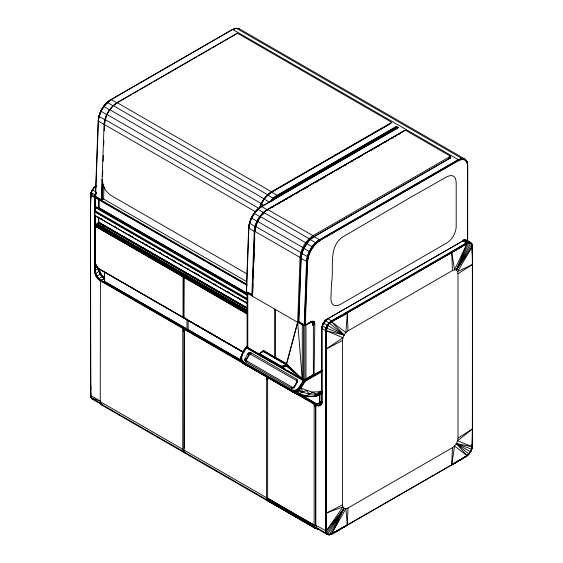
<?xml version="1.0" encoding="UTF-8"?>
<svg xmlns="http://www.w3.org/2000/svg" width="563" height="563" viewBox="0 0 563 563"><rect width="100%" height="100%" fill="white"/><g stroke="black" fill="none" stroke-linecap="round" stroke-linejoin="round"><path stroke-width="0.84" d="M101.382 403.924L102.177 404.846L92.395 399.181L91.185 397.795L90.657 395.493L90.418 212.913L90.784 194.981L90.58 198.141L91.22 192.49L90.784 194.981L90.559 213.194L90.58 198.141L91.107 192.553L94.021 187.5L96.153 185.762C92.564 188.387 90.46 192.757 90.601 197.191M100.981 403.46L91.185 397.795L90.791 395.613L90.502 207.191L90.657 195.115L91.22 192.49M94.971 215.031L94.971 270.796C95.21 274.941 99.369 284.012 104.127 278.368C102.874 276.039 98.666 272.647 99.088 268.685M94.971 211.547L94.971 197.606L96.027 193.552M99.285 268.889L96.878 267.193L95.133 262.752L95.126 225.749L97.061 224.137L247.424 310.832M184.284 448.394L184.291 330.819L183.32 331.058L183.299 327.983L98.581 278.917L95.133 272.436L95.21 214.953M95.21 212.342L95.133 196.037L95.9 194.144M247.544 312.444L96.139 225.038L95.499 225.833L95.443 264.286L96.878 267.193L98.645 268.825L183.249 317.616L184.002 317.37L184.34 318.25L243.04 351.938M103.951 198.887L101.326 199.766L95.393 196.023M97.054 225.193L97.054 223.624L98.581 222.125L247.424 308.06M98.588 223.553L98.581 217.001M98.729 199.042L98.729 207.578L302.282 324.971L304.808 325.365L311.522 322.346M98.821 222.603L98.821 217.388M185.544 452.87L184.319 452.743L101.79 405.1L100.65 403.77L100.249 401.651L100.404 280.374L183.299 327.983M104.387 272.028L104.387 281.247L186.986 328.933L186.986 319.714M184.319 452.743L183.179 451.413L182.778 449.302L182.792 328.377L183.207 327.849M247.27 310.959L184.439 275.589L183.327 275.37L183.249 317.616L97.849 268.143L95.928 265.68L95.372 262.182C94.908 264.899 96.808 267.474 98.912 268.987M95.316 264.061L96.97 267.066L98.546 268.46L182.954 317.194L184.002 317.37L184.136 318.179L185.107 318.44L183.58 317.159L183.728 275.377M269.262 501.253L268.037 501.133L185.509 453.489L184.368 452.152L183.967 450.041L184.122 328.764L242.695 362.248M243.512 352.354L184.002 317.799L184.101 276.56L184.741 275.764L247.614 312.409M188.133 320.263L188.133 329.482L241.935 360.545M252.646 295.068L246.524 291.859L246.531 291.219M247.094 347.019L247.094 292.042L247.769 293.499L247.769 347.702L247.094 346.238M268.037 501.133L266.897 499.796L266.496 497.685L266.651 376.408M322.043 370.341L314.091 374.796L314.816 323.894L314.316 322.057L312.965 321.283L311.121 321.776L304.534 325.259L298.622 321.614M316.012 526.109L315.54 524.174L315.547 406.725C313.591 408.217 315.576 402.073 314.119 404.227L314.119 524.997L314.963 527.911L317.356 528.953L315.111 527.651M348.004 508.002L345.879 508.734L344.084 508.389L342.881 507.003L342.459 504.8L342.466 340.439C342.705 336.597 344.802 332.965 348.011 330.84L452.462 270.536L454.587 269.804L456.382 270.149L457.585 271.535L458.008 273.738L458 438.098C457.761 441.941 455.664 445.572 452.455 447.698L348.004 508.002L347.237 525.279L331.333 534.174L329.285 534.85L327.18 534.477L317.469 528.868L316.272 527.489L315.85 525.279L315.857 405.093L319.791 402.334L321.923 403.157L319.608 402.496M319.481 403.784L319.481 394.557L321.325 394.177L322.12 393.255M315.857 405.093L318.299 405.986L320.22 405.613L321.501 404.135L321.952 401.785L321.825 328.299C322.268 324.014 326.814 314.435 331.53 321.74L344.092 334.971L325.857 330.784L321.825 328.299M321.959 328.166L321.952 401.785L321.501 404.135L320.22 405.613C311.522 405.304 319.003 404.677 319.974 401.855M327.497 533.97L328.996 534.836L331.164 534.125L346.921 525.3C341.952 527.25 334.591 535.223 327.8 534.259L326.695 532.978L326.343 530.937L326.35 330.706L327.589 325.442L329.01 322.796L331.171 321.114L466.671 242.892L468.747 242.132L470.527 242.47L471.907 244.11L472.343 246.221L472.589 264.441L458.008 273.738M467.473 241.161L467.677 165.135L466.769 161.257L465.249 160.378M347.104 525.349L457.536 461.569L466.98 455.875L470.703 451.836L472.343 446.593L472.498 434.523L472.343 246.221L471.745 243.863L470.527 242.47L465.32 239.528M470.64 451.8L466.98 455.875L451.378 465.003L466.847 455.953L470.703 451.836L472.343 446.593L472.456 264.16M451.554 465.052L467.037 455.699L456.375 443.56L472.216 446.733L472.441 428.513C471.857 437.303 475.228 449.091 467.177 455.467M90.657 395.493L100.559 401.257L91.185 397.795L90.65 395.346L90.53 377.14L90.432 384.283L90.544 377.555M315.85 525.279L326.343 530.937L344.084 508.389L329.496 534.59L327.511 534.498L326.35 533.154L326.111 531.008L326.097 348.856C326.582 341.973 324.999 334.922 326.702 328.166C329.566 319.263 340.805 318.109 347.308 312.908L451.758 252.611L466.854 243.047L468.965 242.407L470.71 242.744L471.907 244.11L472.35 246.369L457.585 271.535L472.47 264.575L472.223 246.503L471.787 244.412L470.647 243.117C463.405 242.533 458.036 249.683 451.568 252.147L347.118 312.451C341.22 316.146 334.858 319.038 329.01 322.796C322.515 329.841 327.04 340.355 325.871 348.779L325.618 530.923L325.998 533.105L327.18 534.477L329.285 534.85L334.162 532.563L328.996 534.836M470.52 451.73L471.893 449.133L472.392 444.467L472.343 446.593L472.575 428.647M99.088 199.365L99.046 207.951L247.122 293.45M326.357 348.856L326.35 330.706L342.888 337.744L326.589 348.786L325.871 348.779L325.625 330.713L326.589 348.786L326.343 530.937L342.881 507.003L325.857 513.139L325.998 533.105L327.511 534.498L344.084 508.389L331.466 534.104L333.31 533.027L329.496 534.59M247.051 285.328L95.168 197.641L95.048 196.621L246.925 284.308M90.425 213.06L90.502 207.191L90.559 213.194M312.929 325.477L312.965 322.845L310.98 321.487M471.907 244.11L456.382 270.149L467.051 243.512L463.771 240.387L327.18 319.024C324.457 321.367 321.684 324.724 321.959 328.595C322.191 324.752 324.014 320.868 327.504 318.996L463.771 240.387L468.747 242.132L468.986 242.801L456.382 270.149L472.223 246.503M245.552 361.713L246.854 360.982L246.355 360.489L246.467 359.243L249.127 354.746L250.169 354.036L250.845 354.233L250.866 352.712L248.6 352.91L247.692 353.895L244.616 359.658L245.552 361.713L291.381 388.167L292.478 388.4L294.555 386.985L297.63 381.221L296.694 379.166L250.866 352.712M250.169 354.036L296.673 380.694L296.694 379.166M316.272 527.489L325.998 533.105L326.695 532.978L326.111 531.008L326.582 513.146L342.459 504.8M321.649 403.136L321.952 401.356L321.649 403.136L320.375 405.205L318.123 405.698L315.906 404.846M321.825 328.461L323.169 323.422L325.365 320.481L322.381 325.9L326.005 327.997L326.589 348.786L342.466 340.439M90.432 207.346L90.784 194.981L90.58 198.141L91.192 192.694L92.29 189.872L96.09 192.067L94.894 194.833L94.471 197.529L94.464 270.719C94.725 274.878 97.033 278.84 100.566 281.064M472.441 428.513L472.216 446.733L472.413 443.517L472.216 446.733L457.578 440.794L472.582 428.802M100.566 280.487C98.082 279.931 94.408 274.505 94.697 270.796L94.704 197.606L94.894 194.833L96.083 192.602L94.471 197.529L95.21 197.529M310.009 376.401L303.71 380.074L297.954 388.829C303.95 394.811 313.485 394.311 321.325 394.177C311.888 398.604 300.269 396.781 291.585 391.348L243.913 363.825L243.955 362.312L241.063 359.187C241.203 354.437 243.582 348.779 247.741 346.245M303.035 395.599L297.665 394.459L291.585 391.348L291.627 389.835L243.955 362.312M304.47 324.633L303.204 324.443L298.587 321.776L297.665 322.303L286.637 364.12C286.785 366.597 281 367.942 280.571 366.056C282.443 366.464 285.708 365.844 286.483 363.649L297.665 322.303L300.065 257.432C300.804 248.733 305.639 240.436 312.986 235.686L450.562 156.261L450.562 157.682M241.238 357.428C240.063 362.537 245.426 364.972 249.233 366.548M95.393 196.255L98.173 120.911L104.458 124.761M95.597 196.459L98.377 121.334C98.462 112.53 103.74 103.958 111.298 99.588L117.027 102.895L131.46 94.563M101.326 199.766L104.099 124.339C104.838 115.647 109.672 107.35 117.02 102.593L237.319 33.14L391.799 122.333L271.5 191.786C265.729 195.481 261.612 201.392 259.613 207.902M101.678 199.886L102.417 179.794M102.55 176.296L102.74 171.061M103.099 161.447L103.325 155.332M103.676 145.726L103.873 140.483M104.225 130.876L104.422 125.633M102.079 199.886L102.762 181.539M102.431 199.766L103.015 184.045M104.042 186.937L103.592 199.006L246.51 281.521M246.327 291.655L248.677 227.755C249.698 219.345 254.04 210.886 261.528 206.361L267.643 210.126M246.524 291.859L248.881 227.572C249.332 219.281 254.202 211.111 261.253 206.755L398.365 127.597L396.331 126.422L277.052 195.284L273.161 198.225L270.134 201.695M251.886 294.949L254.244 231.273C254.983 222.575 259.817 214.278 267.165 209.527L404.002 130.933L267.439 209.774C259.719 214.081 255.637 222.8 254.244 231.273L255.349 231.302L255.159 229.542L254.757 229.507C255.525 221.4 260.866 214.39 267.165 209.527M252.238 295.068L254.757 229.507M252.386 296.166L254.793 231.294C255.532 222.596 260.366 214.299 267.714 209.549L405.283 130.116L450.562 156.261M252.71 293.323L253.061 283.731M253.287 277.629L253.646 268.03M253.836 262.801L254.194 253.209M254.42 247.101L254.772 237.509M298.615 321.846L300.973 257.953C304.133 243.737 301.648 252.386 301.177 258.375L306.539 261.464L307.644 261.492C308.024 252.956 312.789 244.94 319.939 240.317L458.711 160.195L462.146 159.005L465.052 159.568L466.994 161.806L467.473 165.571M298.819 322.05L301.177 257.763M304.182 325.14L306.539 261.464C307.278 252.773 312.113 244.476 319.46 239.718L458.233 159.596L461.773 158.372L464.764 158.956L464.932 159.948L466.811 162.116M304.534 325.259L306.891 261.584C307.053 252.752 312.641 244.933 319.46 239.718L320.016 240.683C312.754 245.032 308.2 253.315 307.292 261.598L304.935 325.259M305.287 325.14L307.644 261.492C307.792 253.406 312.873 246.122 318.897 240.971L458.789 160.561L462.11 159.406L464.932 159.948M325.618 530.923L326.35 513.217M452.455 447.698L451.688 464.982M95.126 225.749L95.478 225.109L183.165 275.659L184.002 277.045C186.043 275.448 184.397 276.63 182.961 276.869L95.4 226.319L95.478 225.109L96.139 225.038L183.165 275.659L183.207 317.567L184.699 318.419L184.002 317.581L184.136 318.179L243.842 352.691M325.97 333.817L326.357 328.13L327.194 325.217M99.25 270.261L99.327 268.762C99.602 272.351 101.227 276.018 104.5 277.728L101.91 275.434L98.982 270.296L100.207 274.23L102.009 276.658L104.5 278.312L100.207 274.23L98.821 268.685L98.982 270.296M260.43 352.874L263.012 351.382L263.568 350.418L274.857 357.343L274.378 357.941L262.83 351.326L260.479 352.691L259.817 353.986L259.817 353.346L260.796 352.656L259.754 353.55C261.865 359.159 258.178 351.981 260.796 354.366L280.754 365.887M327.504 318.996L325.379 320.706L329.355 323.092L347.308 312.908L345.893 332.55L331.53 321.74L347.308 312.908L346.935 312.289C339.362 317.989 324.872 320.776 325.956 332.846M246.228 347.118C242.463 351.861 237.347 362.136 246.101 364.852L244.096 363.466M183.728 317.412L183.165 317.567L184.432 317.623L183.327 317.405M472.413 443.517L471.78 449.225L456.375 443.56L468.972 454.074L466.847 455.953M462.11 159.406L461.773 158.372L236.333 28.213L232.315 29.487M104.507 124.134C104.521 118.209 107.28 112.551 111.122 108.145M254.997 231.407L255.159 229.542M319.46 239.718L314.098 236.629C306.392 240.844 301.789 249.761 301.177 258.375L301.135 256.088L302.486 250.753M95.4 226.319L182.975 276.454L184.115 275.448L183.165 275.659L184.207 276.785L184.002 277.468L247.629 314.203M280.381 366.527L282.844 367.358L282.774 366.203M103.641 106.597L100.918 111.171L98.849 116.414L98.377 120.721C99.025 112.185 103.81 104.106 111.024 99.517L111.298 99.588C105.14 103.437 100.756 109.581 98.856 116.569L99.144 116.435C101.326 110.017 105.049 103.043 110.742 99.911L232.793 29.445L236.333 28.213M320.375 405.205L321.656 402.946L320.41 404.966L318.208 405.444L316.04 404.614M98.173 121.136L98.849 116.414M258.22 208.718C253.836 213.609 248.909 220.654 248.881 228.177L249.353 223.258C251.717 216.649 255.321 209.823 261.809 206.438C254.223 210.907 249.247 219.415 248.881 228.177L254.244 231.273M98.377 121.334C98.581 115.788 101.227 110.32 103.895 106.006M111.122 108.377C107.16 112.832 104.788 118.687 104.106 124.641L105.014 121.326M256.228 225.812L257.608 221.949M263.202 351.699L263.315 350.672L262.647 351.594L263.315 350.672L274.857 357.343M249.353 223.258L254.497 212.842L257.917 209.373L263.273 212.462M261.225 203.644L259.782 208.275L261.429 203.961L264.378 198.598L268.255 194.397L271.415 192.117L390.968 123.325L271.69 192.194C266.017 195.495 261.971 201.477 259.825 207.606M321.952 401.356L321.529 403.565L320.326 404.945L318.208 405.444L316.223 404.452M260.43 355.218L280.754 366.956L260.479 355.408L260.796 354.366M263.568 350.418L262.696 351.411M286.3 365.246L285.927 364.606L274.561 358.047L275.117 357.09L275.117 309.291M310.6 321.811L312.873 323.127L313.366 324.971L313.366 374.902C309.77 376.091 306.441 380.947 302.282 379.173L286.849 364.711L282.893 366.668L280.43 366.288L246.566 346.921C242.991 351.143 239.317 357.941 243.709 362.917L293.654 391.412L296.18 391.011L300.698 387.541L304.738 380.898L322.177 370.834M322.289 392.249L321.825 391.158L319.643 391.792L319.122 394.016L316.941 395.937L314.21 396.155L316.941 395.937L319.524 394.529M92.353 398.597L92.395 399.181L94.176 399.526M105.401 119.778L105.992 117.456M255.546 228.022L256.51 224.215L256.13 224.088M308.137 241.696C304.175 245.461 302.12 251.534 301.135 256.088M306.539 261.464C307.933 252.991 312.015 244.272 319.735 239.965L458.514 159.843L462.019 158.625L464.989 159.202M96.688 224.665L97.061 224.137M261.253 206.755L398.365 127.597M313.549 236.946L450.66 157.788L313.549 236.946C307.405 240.31 303.83 246.897 301.944 253.47L307.307 256.566M283.71 365.887L284.034 366.928L282.844 367.358M286.3 365.464L283.71 366.956L286.849 365.352L302.282 379.173L302.282 324.971M463.476 240.387C461.21 241.013 466.164 240.288 466.671 242.892L464.517 244.947L456.614 249.669L340.77 316.526L340.629 316.195L347.251 312.676M293.64 387.97L297.63 381.221M286.68 365.338L286.483 365.992L302.282 379.173L297.665 322.303M472.498 257.58L471.745 243.863L468.909 242.153M293.689 387.26L293.105 387.478L294.146 386.767L296.8 382.27L296.919 381.031L297.011 381.637M243.371 352.339L184.136 318.179L184.002 317.37M281.69 366.203L281.69 367.266M242.097 362.086C241.583 360.834 239.817 356.893 241.738 356.372L242.66 354.021C240.535 354.556 240.668 359.94 241.984 361.974L243.695 363.466L291.374 390.989C298.988 395.486 307.637 397.457 316.617 395.895L321.825 391.158M297.44 380.004L297.046 381.109L296.673 380.694M321.98 326.73L323.204 323.458M260.373 205.945L260.936 204.411M257.896 221.752L258.776 219.64M321.98 326.85L322.381 325.9M184.002 277.468L185.107 276.173M242.287 353.803L241.147 356.442L241.661 358.779L241.063 359.187L241.949 361.559L243.695 363.466M322.303 371.439L304.864 381.503C302.521 386.359 298.144 393.91 291.585 391.348L306.413 395.923L312.831 391.982L319.643 391.792L318.461 394.276L316.617 395.895L316.378 394.339C311.402 390.532 304.59 390.884 299.572 386.88M90.502 384.128C91.614 388.885 88.877 395.296 92.395 399.181M246.101 347.582L303.485 380.306L304.864 381.503L304.738 380.898L303.302 380.574L300.121 387.196L296.539 391.517L294.013 392.059L296.68 391.637L302.598 391.897L306.617 390.638L309.115 393.994M286.849 365.352L285.927 365.676L286.849 365.352L286.483 363.649L275.117 357.09M456.382 270.149L470.647 243.117L470.71 242.744L468.986 242.801L464.517 244.947L468.965 242.407L470.527 242.47L466.903 240.556M302.514 250.866L308.658 240.788L312.578 237.326L314.098 236.629L309.826 239.761M184.002 277.256L185.114 276.405M247.27 303.513L94.633 215.39L94.788 211.463L247.424 299.593M247.72 298.869L95.077 210.745L95.041 207.402L95.992 206.684L247.108 293.935M275.047 357.449L286.405 364.008C286.3 365.57 282.33 367.139 280.571 366.056L260.613 354.528L260 353.219M396.331 126.422L396.809 127.02L277.531 195.882L274.42 198.127L272.196 200.991M242.66 354.021L247.023 347.047M261.711 202.976L264.378 198.598L267.805 195.129L271.69 192.194L277.052 195.284L277.608 196.248L272.246 200.66M112.136 107.378L113.135 105.837L107.406 102.529M320.713 391.559L319.122 394.016L322.522 392.798M92.409 189.935L94.021 187.5L95.851 187.627M182.975 276.454L184.981 275.947L97.427 224.236L95.182 225.489L95.133 226.052L95.499 225.833L183.249 276.046L95.773 225.362L95.759 224.947L95.499 225.833L183.327 276.869M326.695 532.978L344.084 508.389M242.442 360.862L241.949 361.559L243.709 362.917M258.734 218.726L259.071 218.937L260.563 216.945M261.563 215.622L264.293 212.786M270.775 201.378L273.161 198.225L277.327 195.53L396.605 126.668M286.25 365.007L286.849 364.711M247.65 314.147L184.115 277.109L184.573 276.292M321.839 370.25L303.879 380.672L300.121 387.196L296.18 391.011L293.886 391.932L293.654 390.433L291.627 389.835M315.569 242.66L310.213 239.564L305.111 245.503L308.538 240.837M104.767 105.302L110.82 99.63L232.519 29.367L458.233 159.596L458.789 160.561M259.071 218.937L260.62 217.177M292.478 388.4L293.239 387.555L292.556 387.358L291.381 388.167M183.58 317.159L183.165 317.567L184.101 317.743M286.25 365.647L286.616 365.549L286.208 365.598M270.845 201.413L277.052 195.284M272.246 200.491L274.42 198.127L277.608 196.248L396.809 127.02M102.55 276.468L98.117 279.135M93.437 399.111L92.276 398.893L91.093 397.541L90.777 395.212M451.378 465.003L467.037 455.699L468.972 454.074M259.754 353.761L262.647 351.805M329.355 323.092L337.997 317.666L338.145 317.996M94.028 187.634L96.02 185.832M100.749 280.592L104.317 278.474M184.066 275.912L184.439 275.589M306.209 396.07L313.992 396.282L319.643 391.792M95.801 186.233L94.19 187.507L95.668 188.359M114.43 104.852L117.027 102.895M327.131 319.207L325.365 320.481M465.327 244.455L466.994 243.272L464.369 244.624M263.998 213.3L262.562 214.292L262.274 214.01M184.207 276.785L184.573 276.524L247.586 312.549M114.38 105.021L115.619 104.211M465.179 244.131L468.747 242.132L464.426 239.352M464.517 244.947L467.051 243.512L454.587 269.804L451.702 252.379L466.671 242.892L463.258 240.633M458 438.098L472.463 428.936M457.536 461.569L466.657 455.903M296.427 393.91L299.615 393.734L302.598 391.897L301.142 387.808C300.227 389.012 296.427 393.819 295.871 390.075L297.954 388.829M95.168 197.641L95.731 197.296M333.169 533.182L334.162 532.563L331.523 533.928L345.879 508.734L347.294 525.11L331.333 534.174M132.981 93.683L138.301 90.615M139.821 89.735L151.975 82.719M153.495 81.839L196.797 56.842M198.317 55.962L210.478 48.946M211.991 48.066L236.305 34.033M102.452 227.128L104.415 225.995M100.425 280.719L96.196 276.546L94.464 270.719L98.588 268.762C98.75 272.64 101.446 275.814 104.127 278.368M100.749 280.318L96.379 275.891L95.626 273.414L99.011 271.457M96.829 276.18L100.207 274.23M103.17 282.309L104.415 281.591L241.485 360.728M272.196 207.501L273.717 206.621M279.023 203.553L280.543 202.68M282.816 201.364L284.336 200.491M285.849 199.612L287.369 198.739M289.642 197.423L291.162 196.55M296.476 193.482L297.989 192.602M303.302 189.541L307.855 186.909M316.202 182.095L318.475 180.779M319.995 179.907L321.508 179.027M323.028 178.154L325.301 176.838M330.615 173.77L332.128 172.897M337.441 169.829L338.961 168.956M340.474 168.077L341.994 167.204M344.267 165.888L345.788 165.008M351.094 161.947L352.614 161.067M357.927 158.006L362.473 155.374M370.82 150.56L373.1 149.244M374.613 148.365L376.133 147.492M377.646 146.612L379.926 145.303M385.233 142.235L386.753 141.362M392.066 138.294L393.579 137.414M395.099 136.542L396.612 135.662M398.893 134.353L400.406 133.473M184.615 274.568L185.192 274.23L186.114 274.765L185.537 275.096M274.378 357.941L275.117 357.73L274.561 358.047M311.522 375.528L313.795 374.212M457.684 461.414L331.523 533.928L347.294 525.11M331.171 321.114L340.629 316.195M233.068 29.473L235.566 28.607M282.774 367.266L284.083 366.745M184.207 317.961L184.974 317.982M462.68 240.802L463.405 240.605A7.319 4.223 -60 0 0 462.631 240.985M244.806 360.876L246.481 360.566L246.601 359.321L249.254 354.824L250.296 354.12L249.768 352.48M326.097 520.113L326.449 520.078M96.878 267.193L98.046 268.41M291.388 390.44L295.871 390.075L293.654 391.412L291.374 390.989M281.556 367.132L282.907 367.132M281.577 367.308L282.893 367.308M94.633 215.39L247.431 303.527M104.619 122.875L105.021 122.91M307.053 259.698L307.454 259.733M101.79 405.1L103.022 405.219M185.509 453.489L186.74 453.609M244.616 359.658L246.263 359.877M270.88 502.119L268.488 501.084L267.643 498.171L267.65 377.4L314.119 404.227M239.324 28.797L235.742 28.291L239.324 28.797L464.764 158.956L466.98 161.49L467.677 165.374M317.469 528.868L318.672 529.1M184.573 318.102L185.107 318.208M320.41 404.966L318.208 405.444L318.299 405.986M462.814 240.725L466.671 242.892M321.452 402.313L320.157 401.968L322.008 402.904L320.108 402.207M313.992 396.282L314.386 396.394M308.425 254.279L308.805 254.406M281.627 367.358L280.381 366.745M246.566 346.921L304.738 380.898M319.791 402.608L321.909 403.34L318.531 405.297L316.406 404.558M470.196 243.293L471.745 243.863M326.005 327.997L344.092 334.971L329.503 323.317M312.796 321.346L314.316 322.057L312.887 321.191M463.208 239.5L468.747 242.132M297.215 382.488L296.8 382.27M294.555 386.985L294.146 386.767M312.768 321.248L314.316 322.057L312.852 321.191M290.888 511.915L267.861 499.824L314.337 526.658L290.888 511.915L267.643 498.171L314.119 524.997L290.888 511.915L291.803 514.589L292.802 515.321L315.984 528.713L268.488 501.084L291.155 513.428L314.963 527.911L269.515 501.886L312.754 526.398M246.749 365.197L249.346 366.59M315.055 527.672L317.356 528.953M310.987 321.712L314.816 323.894L310.875 321.093M246.01 347.505L303.302 380.574M184.171 274.716L185.691 275.589M230.57 301.261L247.305 310.839M449.14 156.915L450.66 157.788M117.02 102.593L271.5 191.786M113.128 105.534L267.608 194.721M267.805 195.129L273.161 198.225M109.602 109.581L264.082 198.767M103.881 106.576L109.609 109.884M264.272 199.175L269.635 202.272M106.759 114.366L261.239 203.553M106.766 114.662L100.918 111.171M263.442 205.122L261.267 203.707M267.714 209.549L312.986 235.686M104.866 119.44L259.346 208.627M99.144 116.435L104.873 119.743M263.822 212.483L309.094 238.621M104.099 124.339L255.532 211.772M260.296 216.53L305.568 242.667M254.385 213.419L259.747 216.516M306.68 243.61L312.043 246.707M257.453 221.315L302.725 247.453M256.904 221.294L251.379 217.951M303.837 248.396L309.2 251.492M255.56 226.389L300.832 252.534M249.648 223.279L255.011 226.375M254.793 231.294L300.065 257.432M246.911 273.899L110.904 195.382C105.534 191.807 102.22 185.572 102.072 179.147M323.584 323.127L344.092 334.971M95.041 197.254L246.925 284.941M308.749 322.303L309.671 322.838M252.653 295.251L248.353 292.633M95.323 206.924L247.199 294.611M95.041 207.402L247.678 295.526M94.605 211.779L247.248 299.91M101.241 218.662L102.762 219.542M114.148 226.122L116.428 227.431M128.582 234.447L130.095 235.327M131.615 236.2L133.135 237.079M142.249 242.343L143.769 243.216M146.049 244.532L147.562 245.412M149.082 246.284L150.602 247.164M152.883 248.48L154.403 249.353M159.716 252.428L161.236 253.301M166.549 256.369L168.07 257.249M172.623 259.881L174.903 261.197M179.456 263.822L181.736 265.138M187.057 268.206L188.57 269.086M193.89 272.154L195.403 273.034M196.923 273.907L198.443 274.786M207.557 280.043L209.077 280.923M214.39 283.991L215.911 284.871M227.304 291.444L229.577 292.76M231.857 294.076L233.378 294.956M237.931 297.581L240.211 298.897M241.731 299.776L243.251 300.649M244.764 301.529L247.044 302.845M98.68 222.223L247.685 308.257M98.532 222.364L247.375 308.292M98.405 222.589L247.241 308.524M98.222 222.758L247.066 308.686M97.054 223.624L247.417 310.431M184.115 277.109L247.734 313.739M456.375 443.56L470.703 451.836M263.294 351.136L274.653 357.695M274.843 357.801L286.68 364.93M281.176 366.759L285.73 369.391M287.243 370.264L304.4 380.314M184.002 317.799L243.842 352.347M292.683 387.443L246.854 360.982M302.078 395.409L317.215 404.15M300.881 395.022L316.878 404.255M298.847 394.579L314.59 403.671M300.438 395.578L314.682 403.798M297.911 394.227L314.4 403.748M100.404 280.374L182.933 328.025M184.122 328.764L244.694 363.733M246.967 365.042L248.48 365.915M253.779 368.976L258.318 371.601M250.746 367.372L252.266 368.244M253.779 369.117L259.071 372.178M261.345 373.487L262.858 374.36M264.371 375.232L269.67 378.294M271.183 379.166L286.314 387.907M287.827 388.78L289.34 389.652M290.86 390.525L297.665 394.459M100.27 280.733L182.792 328.377M183.981 329.123L266.51 376.767M314.611 405.832L316.117 406.697M266.405 378.202L267.918 379.075L267.038 379.448L267.017 376.365M266.496 378.336L268.009 379.209M100.249 401.651L182.778 449.302M183.967 450.041L266.496 497.685M100.65 403.77L183.179 451.413M184.368 452.152L266.897 499.796M281.38 508.178L283.625 509.48M285.124 510.345L286.623 511.211M291.873 514.237L293.372 515.103M294.871 515.968L296.37 516.834M301.613 519.867L303.112 520.733M310.607 525.054L312.859 526.356M91.107 192.553L94.894 194.833M184.573 276.524L247.277 312.817L184.347 276.679L247.769 313.668M247.692 353.895L249.127 354.746M245.032 358.392L246.467 359.243M275.997 505.201L292.802 515.321M249.585 354.254L248.6 352.91M242.181 353.754L241.267 356.703M311.205 321.557L314.816 323.894M299.615 393.734L296.68 391.637L299.03 390.032L300.698 387.541L303.879 380.672L303.71 380.074M472.343 246.221L472.47 264.575M286.637 364.12L302.282 379.173L286.412 365.64L286.483 365.992M95.126 262.449L95.928 265.68L97.329 267.172M259.817 354.106L260.479 354.767M259.754 354.331L260.43 355.007M466.769 161.257L466.994 161.806M91.192 192.694L94.471 197.529L90.657 195.115L90.671 197.036M451.702 252.379L451.385 251.992L456.466 249.346L456.614 249.669L467.051 243.512L451.758 252.611L452.462 270.536M471.787 244.412L472.35 246.369M90.65 395.346L91.213 397.295M98.546 268.46L98.645 268.825M325.843 531L326.35 533.154M95.133 262.752L95.443 264.286M95.203 270.719L95.626 273.414M326.308 332.803L326.118 330.784L326.329 333.775M472.589 264.286L472.561 257.382M347.308 312.908L348.011 330.84M90.53 377.14L90.791 395.613M472.329 444.679L472.343 446.593M467.677 165.135L467.677 241.604M396.887 127.379L396.887 128.948M319.918 394.227L319.918 402.644M312.965 322.845L312.965 325.421M305.976 324.971L305.976 379.173M304.808 325.365L304.808 379.561M303.45 325.365L303.45 379.561M274.934 309.186L274.934 356.977M260.254 353.198L260.254 353.824M260.254 354.268L260.254 354.894M260 354.169L260 354.873M259.817 353.346L259.817 354.746M104.415 271.422L104.415 281.591M331.494 283.365L330.924 298.84L331.297 302.007L332.578 304.337L334.626 305.603L337.244 305.674L340.158 304.534L446.952 242.878C452.293 239.331 455.791 233.279 456.192 226.875L456.192 182.06L455.495 178.408L453.525 176.099L450.576 175.487L447.078 176.648L412.207 196.424L342.459 237.107C327.835 247.53 334.239 268.248 331.494 283.365M454.573 445.987L451.744 464.806L467.037 455.699L454.573 445.987M273.878 503.85L272.379 502.984L273.808 503.878"/></g></svg>
